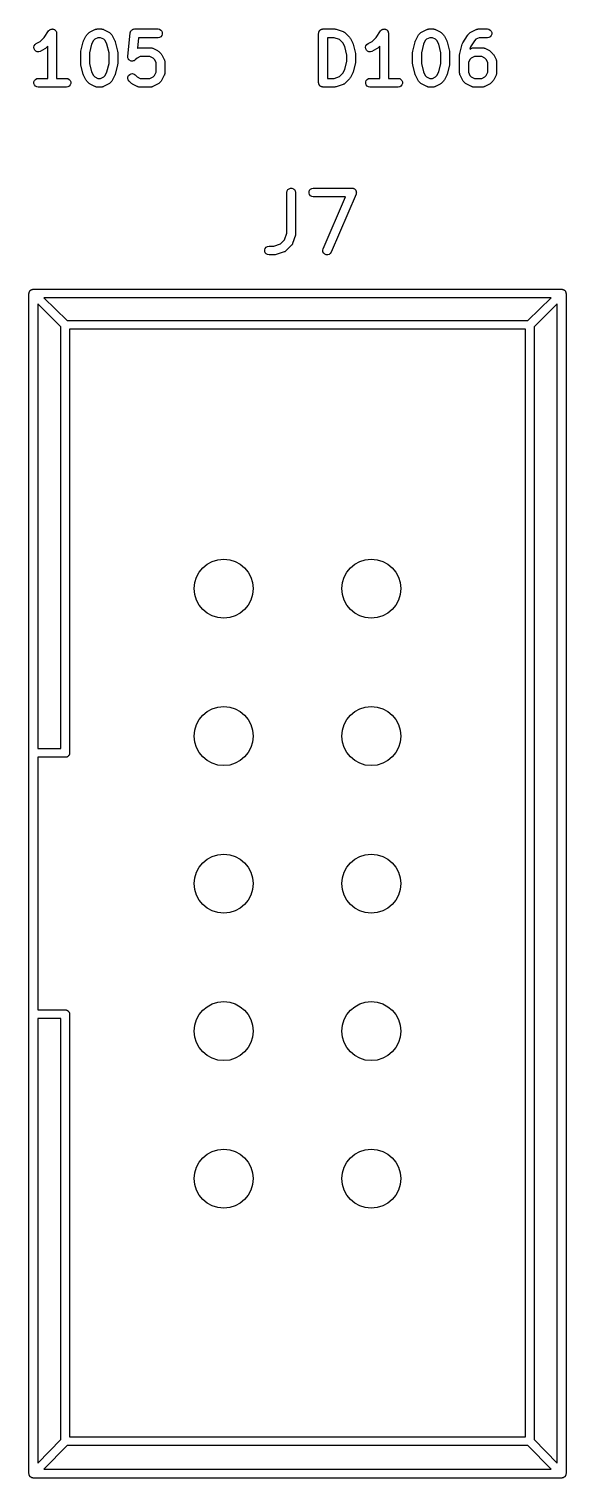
# Model space of a CAD drawing. Extents: x 25 to 125, y -131 to -25.
# Drawn here: x 72.24 to 81.49, y -112.52 to -87.57 of the extents above; entities that cross this region are included whole.
import ezdxf

# ---------------------------------------------------------------- set-up
doc = ezdxf.new("R2010")
doc.units = 0
doc.header["$MEASUREMENT"] = 0
doc.layers.add('BLACK', color=7, linetype='CONTINUOUS')

msp = doc.modelspace()

# ---------------------------------------------------------------- linework, layer by layer
at = {"layer": 'Black'}
for p, q in [((72.5998, -87.5822), (72.603, -87.5796)), ((72.603, -87.5796), (72.6114, -87.5765)), ((72.6114, -87.5765), (72.6194, -87.5725)), ((72.6194, -87.5725), (72.6235, -87.5721)), ((72.6235, -87.5721), (72.6275, -87.5707)), ((72.6275, -87.5707), (72.6364, -87.5707)), ((72.6364, -87.5707), (72.6453, -87.5697)), ((72.6453, -87.5697), (72.6493, -87.5707)), ((72.6493, -87.5707), (72.6535, -87.5707)), ((72.6535, -87.5707), (72.6619, -87.5737)), ((72.6619, -87.5737), (72.6706, -87.5758)), ((72.6706, -87.5758), (72.6741, -87.5781)), ((72.6741, -87.5781), (72.678, -87.5796)), ((72.678, -87.5796), (72.6848, -87.5853)), ((73.295, -87.6179), (73.376, -87.5774)), ((73.376, -87.5774), (73.3801, -87.5762)), ((73.3801, -87.5762), (73.3839, -87.574)), ((73.3839, -87.574), (73.3925, -87.5725)), ((73.3925, -87.5725), (73.4009, -87.57)), ((73.4009, -87.57), (73.4053, -87.5703)), ((73.4053, -87.5703), (73.4095, -87.5695)), ((73.4095, -87.5695), (73.4905, -87.5695)), ((73.4905, -87.5695), (73.4947, -87.5703)), ((73.4947, -87.5703), (73.499, -87.57)), ((73.499, -87.57), (73.5075, -87.5725)), ((73.5075, -87.5725), (73.5161, -87.574)), ((73.5161, -87.574), (73.5199, -87.5762)), ((73.5199, -87.5762), (73.524, -87.5774)), ((73.524, -87.5774), (73.605, -87.6179)), ((74.0178, -87.5819), (74.0263, -87.5762)), ((74.0263, -87.5762), (74.029, -87.5755)), ((74.029, -87.5755), (74.0315, -87.574)), ((74.0315, -87.574), (74.0416, -87.5723)), ((74.0416, -87.5723), (74.0515, -87.5697)), ((74.0515, -87.5697), (74.0544, -87.57)), ((74.0544, -87.57), (74.0571, -87.5695)), ((74.0571, -87.5695), (74.4619, -87.5695)), ((74.4619, -87.5695), (74.4876, -87.574)), ((74.4876, -87.574), (74.5101, -87.5871)), ((77.2606, -87.5838), (77.2656, -87.5796)), ((77.2656, -87.5796), (77.2718, -87.5773)), ((77.2718, -87.5773), (77.2774, -87.574)), ((77.2774, -87.574), (77.2839, -87.5729)), ((77.2839, -87.5729), (77.2901, -87.5707)), ((77.2901, -87.5707), (77.2966, -87.5707)), ((77.2966, -87.5707), (77.3031, -87.5695)), ((77.3031, -87.5695), (77.5055, -87.5695)), ((77.5055, -87.5695), (77.5173, -87.5716)), ((77.5173, -87.5716), (77.5292, -87.5734)), ((77.5292, -87.5734), (77.6506, -87.6138)), ((78.3148, -87.5822), (78.318, -87.5796)), ((78.318, -87.5796), (78.3264, -87.5765)), ((78.3264, -87.5765), (78.3344, -87.5725)), ((78.3344, -87.5725), (78.3385, -87.5721)), ((78.3385, -87.5721), (78.3425, -87.5707)), ((78.3425, -87.5707), (78.3514, -87.5707)), ((78.3514, -87.5707), (78.3603, -87.5697)), ((78.3603, -87.5697), (78.3643, -87.5707)), ((78.3643, -87.5707), (78.3685, -87.5707)), ((78.3685, -87.5707), (78.3769, -87.5737)), ((78.3769, -87.5737), (78.3856, -87.5758)), ((78.3856, -87.5758), (78.3891, -87.5781)), ((78.3891, -87.5781), (78.393, -87.5796)), ((78.393, -87.5796), (78.3998, -87.5853)), ((79.01, -87.6179), (79.091, -87.5774)), ((79.091, -87.5774), (79.0951, -87.5762)), ((79.0951, -87.5762), (79.0989, -87.574)), ((79.0989, -87.574), (79.1075, -87.5725)), ((79.1075, -87.5725), (79.1159, -87.57)), ((79.1159, -87.57), (79.1203, -87.5703)), ((79.1203, -87.5703), (79.1245, -87.5695)), ((79.1245, -87.5695), (79.2055, -87.5695)), ((79.2055, -87.5695), (79.2097, -87.5703)), ((79.2097, -87.5703), (79.2141, -87.57)), ((79.2141, -87.57), (79.2225, -87.5725)), ((79.2225, -87.5725), (79.2311, -87.574)), ((79.2311, -87.574), (79.2349, -87.5762)), ((79.2349, -87.5762), (79.239, -87.5774)), ((79.239, -87.5774), (79.32, -87.6179)), ((79.86, -87.6179), (79.941, -87.5774)), ((79.941, -87.5774), (79.9451, -87.5762)), ((79.9451, -87.5762), (79.9489, -87.574)), ((79.9489, -87.574), (79.9575, -87.5725)), ((79.9575, -87.5725), (79.9659, -87.57)), ((79.9659, -87.57), (79.9703, -87.5703)), ((79.9703, -87.5703), (79.9745, -87.5695)), ((79.9745, -87.5695), (80.1364, -87.5695)), ((80.1364, -87.5695), (80.1621, -87.574)), ((80.1621, -87.574), (80.1846, -87.5871)), ((72.3432, -87.8358), (72.3641, -87.8203)), ((72.3641, -87.8203), (72.4341, -87.7853)), ((72.4341, -87.7853), (72.5012, -87.7182)), ((72.5012, -87.7182), (72.5781, -87.6029)), ((72.5781, -87.6029), (72.5809, -87.5999)), ((72.5809, -87.5999), (72.583, -87.5963)), ((72.583, -87.5963), (72.5899, -87.5906)), ((72.5899, -87.5906), (72.5961, -87.5841)), ((72.5961, -87.5841), (72.5998, -87.5822)), ((72.6848, -87.5853), (72.6923, -87.5903)), ((72.6923, -87.5903), (72.6947, -87.5936)), ((72.6947, -87.5936), (72.6979, -87.5963)), ((72.6979, -87.5963), (72.7024, -87.6041)), ((72.7024, -87.6041), (72.7077, -87.6113)), ((72.7077, -87.6113), (72.7089, -87.6153)), ((72.7089, -87.6153), (72.711, -87.6189)), ((72.711, -87.6189), (72.7125, -87.6277)), ((72.7125, -87.6277), (72.715, -87.6363)), ((72.715, -87.6363), (72.7148, -87.6404)), ((72.7148, -87.6404), (72.7155, -87.6445)), ((72.7155, -87.6445), (72.7155, -88.4195)), ((73.1344, -87.9501), (73.1749, -87.7882)), ((73.1749, -87.7882), (73.1782, -87.7807)), ((73.1782, -87.7807), (73.1805, -87.7729)), ((73.1805, -87.7729), (73.221, -87.6919)), ((73.221, -87.6919), (73.2282, -87.6823)), ((73.2282, -87.6823), (73.2351, -87.6724)), ((73.2351, -87.6724), (73.2755, -87.632)), ((73.2755, -87.632), (73.2854, -87.6251)), ((73.2854, -87.6251), (73.295, -87.6179)), ((73.3497, -87.7699), (73.3184, -87.8326)), ((73.373, -87.7466), (73.3497, -87.7699)), ((73.4272, -87.7195), (73.373, -87.7466)), ((73.4728, -87.7195), (73.4272, -87.7195)), ((73.527, -87.7466), (73.4728, -87.7195)), ((73.5503, -87.7699), (73.527, -87.7466)), ((73.5816, -87.8326), (73.5503, -87.7699)), ((73.605, -87.6179), (73.6146, -87.6251)), ((73.6146, -87.6251), (73.6245, -87.632)), ((73.6245, -87.632), (73.6649, -87.6724)), ((73.6649, -87.6724), (73.6718, -87.6823)), ((73.6718, -87.6823), (73.679, -87.6919)), ((73.679, -87.6919), (73.7195, -87.7729)), ((73.7195, -87.7729), (73.7218, -87.7807)), ((73.7218, -87.7807), (73.7251, -87.7882)), ((73.7251, -87.7882), (73.7656, -87.9501)), ((73.942, -88.0418), (73.9825, -87.6371)), ((73.9825, -87.6371), (73.9833, -87.6343)), ((73.9833, -87.6315), (73.9868, -87.6219)), ((73.9833, -87.6343), (73.9833, -87.6315)), ((73.9868, -87.6219), (73.9896, -87.612)), ((73.9896, -87.612), (73.9912, -87.6097)), ((73.9912, -87.6097), (73.9922, -87.607)), ((73.9922, -87.607), (73.9988, -87.5992)), ((73.9988, -87.5992), (74.0048, -87.5908)), ((74.0048, -87.5908), (74.0071, -87.5892)), ((74.0071, -87.5892), (74.0089, -87.5871)), ((74.0089, -87.5871), (74.0178, -87.5819)), ((74.125, -87.7195), (74.1069, -87.9005)), ((74.4619, -87.7195), (74.125, -87.7195)), ((74.4876, -87.715), (74.4619, -87.7195)), ((74.5101, -87.702), (74.4876, -87.715)), ((74.5101, -87.5871), (74.5269, -87.607)), ((74.5269, -87.682), (74.5101, -87.702)), ((74.5269, -87.607), (74.5358, -87.6315)), ((74.5358, -87.6575), (74.5269, -87.682)), ((74.5358, -87.6315), (74.5358, -87.6575)), ((77.2281, -87.6445), (77.2292, -87.6381)), ((77.2281, -88.4945), (77.2281, -87.6445)), ((77.2292, -87.6315), (77.2315, -87.6253)), ((77.2292, -87.6381), (77.2292, -87.6315)), ((77.2315, -87.6253), (77.2326, -87.6189)), ((77.2326, -87.6189), (77.2359, -87.6132)), ((77.2359, -87.6132), (77.2381, -87.607)), ((77.2381, -87.607), (77.2424, -87.602)), ((77.2424, -87.602), (77.2456, -87.5963)), ((77.2456, -87.5963), (77.2507, -87.5921)), ((77.2507, -87.5921), (77.2549, -87.5871)), ((77.2549, -87.5871), (77.2606, -87.5838)), ((77.3781, -87.7195), (77.3781, -88.4195)), ((77.4933, -87.7195), (77.3781, -87.7195)), ((77.5864, -87.7506), (77.4933, -87.7195)), ((77.6462, -87.8104), (77.5864, -87.7506)), ((77.6776, -87.8731), (77.6462, -87.8104)), ((77.6506, -87.6138), (77.6544, -87.6159)), ((77.6544, -87.6159), (77.6586, -87.617)), ((77.6586, -87.617), (77.6658, -87.6221)), ((77.6658, -87.6221), (77.6735, -87.6263)), ((77.6735, -87.6263), (77.6764, -87.6295)), ((77.6764, -87.6295), (77.6799, -87.632)), ((77.6799, -87.632), (77.7609, -87.7129)), ((77.7609, -87.7129), (77.7678, -87.7228)), ((77.7678, -87.7228), (77.7749, -87.7324)), ((77.7749, -87.7324), (77.8154, -87.8134)), ((77.8154, -87.8134), (77.8178, -87.8212)), ((77.8178, -87.8212), (77.8211, -87.8287)), ((77.8211, -87.8287), (77.8616, -87.9906)), ((78.0582, -87.8358), (78.0791, -87.8203)), ((78.0791, -87.8203), (78.1491, -87.7853)), ((78.1491, -87.7853), (78.2162, -87.7182)), ((78.2162, -87.7182), (78.2931, -87.6029)), ((78.2931, -87.6029), (78.2959, -87.5999)), ((78.2959, -87.5999), (78.298, -87.5963)), ((78.298, -87.5963), (78.3049, -87.5906)), ((78.3049, -87.5906), (78.3111, -87.5841)), ((78.3111, -87.5841), (78.3148, -87.5822)), ((78.3998, -87.5853), (78.4073, -87.5903)), ((78.4073, -87.5903), (78.4097, -87.5936)), ((78.4097, -87.5936), (78.4129, -87.5963)), ((78.4129, -87.5963), (78.4174, -87.6041)), ((78.4174, -87.6041), (78.4227, -87.6113)), ((78.4227, -87.6113), (78.4239, -87.6153)), ((78.4239, -87.6153), (78.426, -87.6189)), ((78.426, -87.6189), (78.4275, -87.6277)), ((78.4275, -87.6277), (78.43, -87.6363)), ((78.43, -87.6363), (78.4298, -87.6404)), ((78.4298, -87.6404), (78.4305, -87.6445)), ((78.4305, -87.6445), (78.4305, -88.4195)), ((78.8494, -87.9501), (78.8899, -87.7882)), ((78.8899, -87.7882), (78.8932, -87.7807)), ((78.8932, -87.7807), (78.8955, -87.7729)), ((78.8955, -87.7729), (78.936, -87.6919)), ((78.936, -87.6919), (78.9432, -87.6823)), ((78.9432, -87.6823), (78.9501, -87.6724)), ((78.9501, -87.6724), (78.9905, -87.632)), ((78.9905, -87.632), (79.0004, -87.6251)), ((79.0004, -87.6251), (79.01, -87.6179)), ((79.0647, -87.7699), (79.0334, -87.8326)), ((79.088, -87.7466), (79.0647, -87.7699)), ((79.1422, -87.7195), (79.088, -87.7466)), ((79.1878, -87.7195), (79.1422, -87.7195)), ((79.242, -87.7466), (79.1878, -87.7195)), ((79.2653, -87.7699), (79.242, -87.7466)), ((79.2966, -87.8326), (79.2653, -87.7699)), ((79.32, -87.6179), (79.3296, -87.6251)), ((79.3296, -87.6251), (79.3395, -87.632)), ((79.3395, -87.632), (79.3799, -87.6724)), ((79.3799, -87.6724), (79.3868, -87.6823)), ((79.3868, -87.6823), (79.394, -87.6919)), ((79.394, -87.6919), (79.4345, -87.7729)), ((79.4345, -87.7729), (79.4368, -87.7807)), ((79.4368, -87.7807), (79.4401, -87.7882)), ((79.4401, -87.7882), (79.4806, -87.9501)), ((79.6589, -87.9906), (79.6994, -87.8287)), ((79.6994, -87.8287), (79.7046, -87.8171)), ((79.7046, -87.8171), (79.7097, -87.8053)), ((79.7097, -87.8053), (79.7907, -87.6839)), ((79.7907, -87.6839), (79.7958, -87.6785)), ((79.7958, -87.6785), (79.8001, -87.6724)), ((79.8001, -87.6724), (79.8405, -87.632)), ((79.8405, -87.632), (79.8504, -87.6251)), ((79.9114, -87.7733), (79.8418, -87.8777)), ((79.8504, -87.6251), (79.86, -87.6179)), ((79.938, -87.7466), (79.9114, -87.7733)), ((79.9922, -87.7195), (79.938, -87.7466)), ((80.1364, -87.7195), (79.9922, -87.7195)), ((80.1621, -87.715), (80.1364, -87.7195)), ((80.1846, -87.702), (80.1621, -87.715)), ((80.1846, -87.5871), (80.2014, -87.607)), ((80.2014, -87.682), (80.1846, -87.702)), ((80.2014, -87.607), (80.2103, -87.6315)), ((80.2103, -87.6575), (80.2014, -87.682)), ((80.2103, -87.6315), (80.2103, -87.6575)), ((72.3228, -87.8829), (72.3288, -87.8576)), ((72.3257, -87.9088), (72.3228, -87.8829)), ((72.3374, -87.9321), (72.3257, -87.9088)), ((72.3288, -87.8576), (72.3432, -87.8358)), ((72.3563, -87.95), (72.3374, -87.9321)), ((72.3802, -87.9603), (72.3563, -87.95)), ((72.4062, -87.9619), (72.3802, -87.9603)), ((72.4312, -87.9545), (72.4062, -87.9619)), ((72.5121, -87.914), (72.4312, -87.9545)), ((72.5218, -87.9068), (72.5121, -87.914)), ((72.5316, -87.8999), (72.5218, -87.9068)), ((72.5655, -87.8661), (72.5316, -87.8999)), ((72.5655, -88.4195), (72.5655, -87.8661)), ((73.1321, -87.9683), (73.1337, -87.9593)), ((73.1321, -88.1707), (73.1321, -87.9683)), ((73.1337, -87.9593), (73.1344, -87.9501)), ((73.3184, -87.8326), (73.2821, -87.9776)), ((73.2821, -87.9776), (73.2821, -88.1615)), ((73.6179, -87.9776), (73.5816, -87.8326)), ((73.6179, -88.1615), (73.6179, -87.9776)), ((73.7656, -87.9501), (73.7663, -87.9593)), ((73.7663, -87.9593), (73.7679, -87.9683)), ((73.7679, -87.9683), (73.7679, -88.1707)), ((73.9421, -88.0423), (73.942, -88.0418)), ((73.942, -88.0427), (73.9421, -88.0423)), ((73.943, -88.0552), (73.942, -88.0427)), ((73.944, -88.0678), (73.943, -88.0552)), ((73.9442, -88.0682), (73.944, -88.0678)), ((73.9442, -88.0687), (73.9442, -88.0682)), ((73.9495, -88.0801), (73.9442, -88.0687)), ((74.1016, -88.0704), (74.0697, -88.1023)), ((74.1558, -88.0433), (74.1016, -88.0704)), ((74.1069, -87.9005), (74.1087, -87.9)), ((74.1087, -87.9), (74.1124, -87.8979)), ((74.1124, -87.8979), (74.1211, -87.8963)), ((74.1211, -87.8963), (74.1295, -87.8938)), ((74.1295, -87.8938), (74.1338, -87.8941)), ((74.1338, -87.8941), (74.1381, -87.8933)), ((74.1381, -87.8933), (74.3405, -87.8933)), ((74.3228, -88.0433), (74.1558, -88.0433)), ((74.377, -88.0704), (74.3228, -88.0433)), ((74.3405, -87.8933), (74.3447, -87.8941)), ((74.3447, -87.8941), (74.3491, -87.8938)), ((74.3491, -87.8938), (74.3575, -87.8963)), ((74.3575, -87.8963), (74.3661, -87.8979)), ((74.3661, -87.8979), (74.3699, -87.9)), ((74.3699, -87.9), (74.374, -87.9013)), ((74.374, -87.9013), (74.455, -87.9417)), ((74.4003, -88.0937), (74.377, -88.0704)), ((74.455, -87.9417), (74.4646, -87.9489)), ((74.4646, -87.9489), (74.4745, -87.9558)), ((74.4745, -87.9558), (74.5149, -87.9963)), ((74.5149, -87.9963), (74.5218, -88.0061)), ((74.5218, -88.0061), (74.529, -88.0157)), ((74.529, -88.0157), (74.5695, -88.0967)), ((77.7138, -88.018), (77.6776, -87.8731)), ((77.7138, -88.121), (77.7138, -88.018)), ((77.8616, -87.9906), (77.8622, -87.9998)), ((77.8622, -87.9998), (77.8638, -88.0088)), ((77.8638, -88.0088), (77.8638, -88.1302)), ((78.0378, -87.8829), (78.0438, -87.8576)), ((78.0407, -87.9088), (78.0378, -87.8829)), ((78.0524, -87.9321), (78.0407, -87.9088)), ((78.0438, -87.8576), (78.0582, -87.8358)), ((78.0713, -87.95), (78.0524, -87.9321)), ((78.0952, -87.9603), (78.0713, -87.95)), ((78.1212, -87.9619), (78.0952, -87.9603)), ((78.1462, -87.9545), (78.1212, -87.9619)), ((78.2271, -87.914), (78.1462, -87.9545)), ((78.2368, -87.9068), (78.2271, -87.914)), ((78.2466, -87.8999), (78.2368, -87.9068)), ((78.2805, -87.8661), (78.2466, -87.8999)), ((78.2805, -88.4195), (78.2805, -87.8661)), ((78.8471, -87.9683), (78.8487, -87.9593)), ((78.8471, -88.1707), (78.8471, -87.9683)), ((78.8487, -87.9593), (78.8494, -87.9501)), ((79.0334, -87.8326), (78.9971, -87.9776)), ((78.9971, -87.9776), (78.9971, -88.1615)), ((79.3329, -87.9776), (79.2966, -87.8326)), ((79.3329, -88.1615), (79.3329, -87.9776)), ((79.4806, -87.9501), (79.4813, -87.9593)), ((79.4813, -87.9593), (79.4829, -87.9683)), ((79.4829, -87.9683), (79.4829, -88.1707)), ((79.6567, -88.0088), (79.6583, -87.9998)), ((79.6567, -88.3326), (79.6567, -88.0088)), ((79.6583, -87.9998), (79.6589, -87.9906)), ((79.8418, -87.8777), (79.8324, -87.9151)), ((79.8324, -87.9151), (79.86, -87.9013)), ((79.857, -88.0704), (79.8338, -88.0937)), ((79.9113, -88.0433), (79.857, -88.0704)), ((79.86, -87.9013), (79.8642, -87.9)), ((79.8642, -87.9), (79.8679, -87.8979)), ((79.8679, -87.8979), (79.8766, -87.8963)), ((79.8766, -87.8963), (79.885, -87.8938)), ((79.885, -87.8938), (79.8893, -87.8941)), ((79.8893, -87.8941), (79.8936, -87.8933)), ((79.8936, -87.8933), (80.0555, -87.8933)), ((80.0378, -88.0433), (79.9113, -88.0433)), ((80.092, -88.0704), (80.0378, -88.0433)), ((80.0555, -87.8933), (80.0597, -87.8941)), ((80.0597, -87.8941), (80.0641, -87.8938)), ((80.0641, -87.8938), (80.0725, -87.8963)), ((80.0725, -87.8963), (80.0811, -87.8979)), ((80.0811, -87.8979), (80.0849, -87.9)), ((80.0849, -87.9), (80.089, -87.9013)), ((80.089, -87.9013), (80.17, -87.9417)), ((80.1153, -88.0937), (80.092, -88.0704)), ((80.17, -87.9417), (80.1796, -87.9489)), ((80.1796, -87.9489), (80.1895, -87.9558)), ((80.1895, -87.9558), (80.2299, -87.9963)), ((80.2299, -87.9963), (80.2368, -88.0061)), ((80.2368, -88.0061), (80.244, -88.0157)), ((80.244, -88.0157), (80.2845, -88.0967)), ((73.1337, -88.1797), (73.1321, -88.1707)), ((73.1344, -88.1889), (73.1337, -88.1797)), ((73.1749, -88.3508), (73.1344, -88.1889)), ((73.2821, -88.1615), (73.3184, -88.3064)), ((73.3184, -88.3064), (73.3497, -88.3691)), ((73.5503, -88.3691), (73.5816, -88.3064)), ((73.5816, -88.3064), (73.6179, -88.1615)), ((73.7656, -88.1889), (73.7251, -88.3508)), ((73.7663, -88.1797), (73.7656, -88.1889)), ((73.7679, -88.1707), (73.7663, -88.1797)), ((73.9547, -88.0915), (73.9495, -88.0801)), ((73.955, -88.0919), (73.9547, -88.0915)), ((73.9552, -88.0923), (73.955, -88.0919)), ((73.9641, -88.1012), (73.9552, -88.0923)), ((73.9729, -88.1102), (73.9641, -88.1012)), ((73.9733, -88.1104), (73.9729, -88.1102)), ((73.9736, -88.1107), (73.9733, -88.1104)), ((73.985, -88.116), (73.9736, -88.1107)), ((73.9964, -88.1215), (73.985, -88.116)), ((73.9968, -88.1215), (73.9964, -88.1215)), ((73.9973, -88.1217), (73.9968, -88.1215)), ((74.0097, -88.1228), (73.9973, -88.1217)), ((74.0223, -88.1241), (74.0097, -88.1228)), ((74.0227, -88.124), (74.0223, -88.1241)), ((74.0232, -88.124), (74.0227, -88.124)), ((74.0353, -88.1208), (74.0232, -88.124)), ((74.0475, -88.1176), (74.0353, -88.1208)), ((74.0479, -88.1174), (74.0475, -88.1176)), ((74.0484, -88.1173), (74.0479, -88.1174)), ((74.0586, -88.1101), (74.0484, -88.1173)), ((74.069, -88.103), (74.0586, -88.1101)), ((74.0693, -88.1026), (74.069, -88.103)), ((74.0697, -88.1023), (74.0693, -88.1026)), ((74.4274, -88.1479), (74.4003, -88.0937)), ((74.4003, -88.3691), (74.4274, -88.3149)), ((74.4274, -88.3149), (74.4274, -88.1479)), ((74.5695, -88.0967), (74.5707, -88.1008)), ((74.5707, -88.1008), (74.5729, -88.1046)), ((74.5729, -88.1046), (74.5744, -88.1132)), ((74.5744, -88.1132), (74.5769, -88.1217)), ((74.5769, -88.1217), (74.5766, -88.126)), ((74.5766, -88.126), (74.5774, -88.1302)), ((74.5774, -88.1302), (74.5774, -88.3326)), ((77.6462, -88.3287), (77.6776, -88.266)), ((77.6776, -88.266), (77.7138, -88.121)), ((77.8154, -88.3257), (77.7749, -88.4066)), ((77.8178, -88.3178), (77.8154, -88.3257)), ((77.8211, -88.3103), (77.8178, -88.3178)), ((77.8616, -88.1484), (77.8211, -88.3103)), ((77.8622, -88.1393), (77.8616, -88.1484)), ((77.8638, -88.1302), (77.8622, -88.1393)), ((78.8487, -88.1797), (78.8471, -88.1707)), ((78.8494, -88.1889), (78.8487, -88.1797)), ((78.8899, -88.3508), (78.8494, -88.1889)), ((78.9971, -88.1615), (79.0334, -88.3064)), ((79.0334, -88.3064), (79.0647, -88.3691)), ((79.2653, -88.3691), (79.2966, -88.3064)), ((79.2966, -88.3064), (79.3329, -88.1615)), ((79.4806, -88.1889), (79.4401, -88.3508)), ((79.4813, -88.1797), (79.4806, -88.1889)), ((79.4829, -88.1707), (79.4813, -88.1797)), ((79.8338, -88.0937), (79.8067, -88.1479)), ((79.8067, -88.1479), (79.8067, -88.3149)), ((79.8067, -88.3149), (79.8338, -88.3691)), ((80.1424, -88.1479), (80.1153, -88.0937)), ((80.1153, -88.3691), (80.1424, -88.3149)), ((80.1424, -88.3149), (80.1424, -88.1479)), ((80.2845, -88.0967), (80.2857, -88.1008)), ((80.2857, -88.1008), (80.2879, -88.1046)), ((80.2879, -88.1046), (80.2894, -88.1132)), ((80.2894, -88.1132), (80.2919, -88.1217)), ((80.2919, -88.1217), (80.2916, -88.126)), ((80.2916, -88.126), (80.2924, -88.1302)), ((80.2924, -88.1302), (80.2924, -88.3326)), ((72.3238, -88.4815), (72.3327, -88.457)), ((72.3238, -88.5075), (72.3238, -88.4815)), ((72.3327, -88.532), (72.3238, -88.5075)), ((72.3327, -88.457), (72.3494, -88.4371)), ((72.3494, -88.552), (72.3327, -88.532)), ((72.3494, -88.4371), (72.372, -88.424)), ((72.372, -88.565), (72.3494, -88.552)), ((72.372, -88.424), (72.3976, -88.4195)), ((72.3976, -88.5695), (72.372, -88.565)), ((72.3976, -88.4195), (72.5655, -88.4195)), ((72.8833, -88.5695), (72.3976, -88.5695)), ((72.7155, -88.4195), (72.8833, -88.4195)), ((72.8833, -88.4195), (72.909, -88.424)), ((72.909, -88.565), (72.8833, -88.5695)), ((72.909, -88.424), (72.9315, -88.4371)), ((72.9315, -88.552), (72.909, -88.565)), ((72.9315, -88.4371), (72.9483, -88.457)), ((72.9483, -88.532), (72.9315, -88.552)), ((72.9483, -88.457), (72.9572, -88.4815)), ((72.9572, -88.5075), (72.9483, -88.532)), ((72.9572, -88.4815), (72.9572, -88.5075)), ((73.1782, -88.3583), (73.1749, -88.3508)), ((73.1805, -88.3662), (73.1782, -88.3583)), ((73.221, -88.4471), (73.1805, -88.3662)), ((73.2282, -88.4568), (73.221, -88.4471)), ((73.2351, -88.4666), (73.2282, -88.4568)), ((73.2755, -88.5071), (73.2351, -88.4666)), ((73.2854, -88.514), (73.2755, -88.5071)), ((73.295, -88.5211), (73.2854, -88.514)), ((73.376, -88.5616), (73.295, -88.5211)), ((73.3497, -88.3691), (73.373, -88.3924)), ((73.373, -88.3924), (73.4272, -88.4195)), ((73.3801, -88.5628), (73.376, -88.5616)), ((73.3839, -88.565), (73.3801, -88.5628)), ((73.3925, -88.5665), (73.3839, -88.565)), ((73.4009, -88.569), (73.3925, -88.5665)), ((73.4053, -88.5688), (73.4009, -88.569)), ((73.4095, -88.5695), (73.4053, -88.5688)), ((73.4905, -88.5695), (73.4095, -88.5695)), ((73.4272, -88.4195), (73.4728, -88.4195)), ((73.4728, -88.4195), (73.527, -88.3924)), ((73.4947, -88.5688), (73.4905, -88.5695)), ((73.499, -88.569), (73.4947, -88.5688)), ((73.5075, -88.5665), (73.499, -88.569)), ((73.5161, -88.565), (73.5075, -88.5665)), ((73.5199, -88.5628), (73.5161, -88.565)), ((73.524, -88.5616), (73.5199, -88.5628)), ((73.605, -88.5211), (73.524, -88.5616)), ((73.527, -88.3924), (73.5503, -88.3691)), ((73.6146, -88.514), (73.605, -88.5211)), ((73.6245, -88.5071), (73.6146, -88.514)), ((73.6649, -88.4666), (73.6245, -88.5071)), ((73.6718, -88.4568), (73.6649, -88.4666)), ((73.679, -88.4471), (73.6718, -88.4568)), ((73.7195, -88.3662), (73.679, -88.4471)), ((73.7218, -88.3583), (73.7195, -88.3662)), ((73.7251, -88.3508), (73.7218, -88.3583)), ((73.942, -88.4201), (73.9442, -88.3942)), ((73.9487, -88.4453), (73.942, -88.4201)), ((73.9442, -88.3942), (73.9552, -88.3706)), ((73.9636, -88.4666), (73.9487, -88.4453)), ((73.9552, -88.3706), (73.9736, -88.3521)), ((74.0041, -88.5071), (73.9636, -88.4666)), ((73.9736, -88.3521), (73.9973, -88.3411)), ((73.9973, -88.3411), (74.0232, -88.3389)), ((74.0139, -88.514), (74.0041, -88.5071)), ((74.0236, -88.5211), (74.0139, -88.514)), ((74.0232, -88.3389), (74.0484, -88.3456)), ((74.1046, -88.5616), (74.0236, -88.5211)), ((74.0484, -88.3456), (74.0697, -88.3605)), ((74.0697, -88.3605), (74.1016, -88.3924)), ((74.1016, -88.3924), (74.1558, -88.4195)), ((74.1087, -88.5628), (74.1046, -88.5616)), ((74.1124, -88.565), (74.1087, -88.5628)), ((74.1211, -88.5665), (74.1124, -88.565)), ((74.1295, -88.569), (74.1211, -88.5665)), ((74.1338, -88.5688), (74.1295, -88.569)), ((74.1381, -88.5695), (74.1338, -88.5688)), ((74.3405, -88.5695), (74.1381, -88.5695)), ((74.1558, -88.4195), (74.3228, -88.4195)), ((74.3228, -88.4195), (74.377, -88.3924)), ((74.3447, -88.5688), (74.3405, -88.5695)), ((74.349, -88.569), (74.3447, -88.5688)), ((74.3575, -88.5665), (74.349, -88.569)), ((74.3661, -88.565), (74.3575, -88.5665)), ((74.3699, -88.5628), (74.3661, -88.565)), ((74.374, -88.5616), (74.3699, -88.5628)), ((74.455, -88.5211), (74.374, -88.5616)), ((74.377, -88.3924), (74.4003, -88.3691)), ((74.4646, -88.514), (74.455, -88.5211)), ((74.4745, -88.5071), (74.4646, -88.514)), ((74.5149, -88.4666), (74.4745, -88.5071)), ((74.5218, -88.4568), (74.5149, -88.4666)), ((74.529, -88.4471), (74.5218, -88.4568)), ((74.5695, -88.3662), (74.529, -88.4471)), ((74.5707, -88.362), (74.5695, -88.3662)), ((74.5729, -88.3583), (74.5707, -88.362)), ((74.5744, -88.3496), (74.5729, -88.3583)), ((74.5769, -88.3412), (74.5744, -88.3496)), ((74.5774, -88.3326), (74.5766, -88.3369)), ((74.5766, -88.3369), (74.5769, -88.3412)), ((77.2292, -88.501), (77.2281, -88.4945)), ((77.2292, -88.5075), (77.2292, -88.501)), ((77.2315, -88.5137), (77.2292, -88.5075)), ((77.2326, -88.5202), (77.2315, -88.5137)), ((77.2359, -88.5259), (77.2326, -88.5202)), ((77.2381, -88.532), (77.2359, -88.5259)), ((77.2424, -88.5371), (77.2381, -88.532)), ((77.2456, -88.5427), (77.2424, -88.5371)), ((77.2507, -88.547), (77.2456, -88.5427)), ((77.2549, -88.552), (77.2507, -88.547)), ((77.2606, -88.5553), (77.2549, -88.552)), ((77.2656, -88.5595), (77.2606, -88.5553)), ((77.2718, -88.5617), (77.2656, -88.5595)), ((77.2774, -88.565), (77.2718, -88.5617)), ((77.2839, -88.5661), (77.2774, -88.565)), ((77.2901, -88.5684), (77.2839, -88.5661)), ((77.2966, -88.5684), (77.2901, -88.5684)), ((77.3031, -88.5695), (77.2966, -88.5684)), ((77.5055, -88.5695), (77.3031, -88.5695)), ((77.3781, -88.4195), (77.4933, -88.4195)), ((77.4933, -88.4195), (77.5864, -88.3885)), ((77.5173, -88.5674), (77.5055, -88.5695)), ((77.5292, -88.5657), (77.5173, -88.5674)), ((77.6506, -88.5252), (77.5292, -88.5657)), ((77.5864, -88.3885), (77.6462, -88.3287)), ((77.6544, -88.5231), (77.6506, -88.5252)), ((77.6586, -88.522), (77.6544, -88.5231)), ((77.6658, -88.517), (77.6586, -88.522)), ((77.6735, -88.5128), (77.6658, -88.517)), ((77.6764, -88.5096), (77.6735, -88.5128)), ((77.6799, -88.5071), (77.6764, -88.5096)), ((77.7609, -88.4261), (77.6799, -88.5071)), ((77.7678, -88.4163), (77.7609, -88.4261)), ((77.7749, -88.4066), (77.7678, -88.4163)), ((78.0388, -88.4815), (78.0477, -88.457)), ((78.0388, -88.5075), (78.0388, -88.4815)), ((78.0477, -88.532), (78.0388, -88.5075)), ((78.0477, -88.457), (78.0644, -88.4371)), ((78.0644, -88.552), (78.0477, -88.532)), ((78.0644, -88.4371), (78.087, -88.424)), ((78.087, -88.565), (78.0644, -88.552)), ((78.087, -88.424), (78.1126, -88.4195)), ((78.1126, -88.5695), (78.087, -88.565)), ((78.1126, -88.4195), (78.2805, -88.4195)), ((78.5983, -88.5695), (78.1126, -88.5695)), ((78.4305, -88.4195), (78.5983, -88.4195)), ((78.5983, -88.4195), (78.624, -88.424)), ((78.624, -88.565), (78.5983, -88.5695)), ((78.624, -88.424), (78.6465, -88.4371)), ((78.6465, -88.552), (78.624, -88.565)), ((78.6465, -88.4371), (78.6633, -88.457)), ((78.6633, -88.532), (78.6465, -88.552)), ((78.6633, -88.457), (78.6722, -88.4815)), ((78.6722, -88.5075), (78.6633, -88.532)), ((78.6722, -88.4815), (78.6722, -88.5075)), ((78.8932, -88.3583), (78.8899, -88.3508)), ((78.8955, -88.3662), (78.8932, -88.3583)), ((78.936, -88.4471), (78.8955, -88.3662)), ((78.9432, -88.4568), (78.936, -88.4471)), ((78.9501, -88.4666), (78.9432, -88.4568)), ((78.9905, -88.5071), (78.9501, -88.4666)), ((79.0004, -88.514), (78.9905, -88.5071)), ((79.01, -88.5211), (79.0004, -88.514)), ((79.091, -88.5616), (79.01, -88.5211)), ((79.0647, -88.3691), (79.088, -88.3924)), ((79.088, -88.3924), (79.1422, -88.4195)), ((79.0951, -88.5628), (79.091, -88.5616)), ((79.0989, -88.565), (79.0951, -88.5628)), ((79.1075, -88.5665), (79.0989, -88.565)), ((79.1159, -88.569), (79.1075, -88.5665)), ((79.1203, -88.5688), (79.1159, -88.569)), ((79.1245, -88.5695), (79.1203, -88.5688)), ((79.2055, -88.5695), (79.1245, -88.5695)), ((79.1422, -88.4195), (79.1878, -88.4195)), ((79.1878, -88.4195), (79.242, -88.3924)), ((79.2097, -88.5688), (79.2055, -88.5695)), ((79.2141, -88.569), (79.2097, -88.5688)), ((79.2225, -88.5665), (79.2141, -88.569)), ((79.2311, -88.565), (79.2225, -88.5665)), ((79.2349, -88.5628), (79.2311, -88.565)), ((79.239, -88.5616), (79.2349, -88.5628)), ((79.32, -88.5211), (79.239, -88.5616)), ((79.242, -88.3924), (79.2653, -88.3691)), ((79.3296, -88.514), (79.32, -88.5211)), ((79.3395, -88.5071), (79.3296, -88.514)), ((79.3799, -88.4666), (79.3395, -88.5071)), ((79.3868, -88.4568), (79.3799, -88.4666)), ((79.394, -88.4471), (79.3868, -88.4568)), ((79.4345, -88.3662), (79.394, -88.4471)), ((79.4368, -88.3583), (79.4345, -88.3662)), ((79.4401, -88.3508), (79.4368, -88.3583)), ((79.6574, -88.3369), (79.6567, -88.3326)), ((79.6572, -88.3412), (79.6574, -88.3369)), ((79.6597, -88.3496), (79.6572, -88.3412)), ((79.6612, -88.3583), (79.6597, -88.3496)), ((79.6634, -88.362), (79.6612, -88.3583)), ((79.6646, -88.3662), (79.6634, -88.362)), ((79.7051, -88.4471), (79.6646, -88.3662)), ((79.7122, -88.4568), (79.7051, -88.4471)), ((79.7191, -88.4666), (79.7122, -88.4568)), ((79.7596, -88.5071), (79.7191, -88.4666)), ((79.7694, -88.514), (79.7596, -88.5071)), ((79.7791, -88.5211), (79.7694, -88.514)), ((79.86, -88.5616), (79.7791, -88.5211)), ((79.8338, -88.3691), (79.857, -88.3924)), ((79.857, -88.3924), (79.9113, -88.4195)), ((79.8642, -88.5628), (79.86, -88.5616)), ((79.8679, -88.565), (79.8642, -88.5628)), ((79.8766, -88.5665), (79.8679, -88.565)), ((79.885, -88.569), (79.8766, -88.5665)), ((79.8893, -88.5688), (79.885, -88.569)), ((79.8936, -88.5695), (79.8893, -88.5688)), ((80.0555, -88.5695), (79.8936, -88.5695)), ((79.9113, -88.4195), (80.0378, -88.4195)), ((80.0378, -88.4195), (80.092, -88.3924)), ((80.0597, -88.5688), (80.0555, -88.5695)), ((80.064, -88.569), (80.0597, -88.5688)), ((80.0725, -88.5665), (80.064, -88.569)), ((80.0811, -88.565), (80.0725, -88.5665)), ((80.0849, -88.5628), (80.0811, -88.565)), ((80.089, -88.5616), (80.0849, -88.5628)), ((80.17, -88.5211), (80.089, -88.5616)), ((80.092, -88.3924), (80.1153, -88.3691)), ((80.1796, -88.514), (80.17, -88.5211)), ((80.1895, -88.5071), (80.1796, -88.514)), ((80.2299, -88.4666), (80.1895, -88.5071)), ((80.2368, -88.4568), (80.2299, -88.4666)), ((80.244, -88.4471), (80.2368, -88.4568)), ((80.2845, -88.3662), (80.244, -88.4471)), ((80.2857, -88.362), (80.2845, -88.3662)), ((80.2879, -88.3583), (80.2857, -88.362)), ((80.2894, -88.3496), (80.2879, -88.3583)), ((80.2919, -88.3412), (80.2894, -88.3496)), ((80.2924, -88.3326), (80.2916, -88.3369)), ((80.2916, -88.3369), (80.2919, -88.3412)), ((76.6982, -90.3362), (76.7182, -90.3194)), ((76.7182, -90.3194), (76.7426, -90.3105)), ((76.7426, -90.3105), (76.7687, -90.3105)), ((76.7687, -90.3105), (76.7932, -90.3194)), ((76.7932, -90.3194), (76.8131, -90.3362)), ((77.0884, -90.3269), (77.111, -90.3139)), ((77.111, -90.3139), (77.1366, -90.3094)), ((77.1366, -90.3094), (77.8033, -90.3094)), ((77.8033, -90.3094), (77.8118, -90.3109)), ((77.8118, -90.3109), (77.8204, -90.3114)), ((77.8204, -90.3114), (77.8245, -90.3131)), ((77.8245, -90.3131), (77.8289, -90.3139)), ((77.8289, -90.3139), (77.8364, -90.3182)), ((77.8364, -90.3182), (77.8444, -90.3216)), ((77.8444, -90.3216), (77.8476, -90.3247)), ((76.6807, -90.3844), (76.6852, -90.3587)), ((76.6807, -91.0865), (76.6807, -90.3844)), ((76.6852, -90.3587), (76.6982, -90.3362)), ((76.8131, -90.3362), (76.8261, -90.3587)), ((76.8261, -90.3587), (76.8307, -90.3844)), ((76.8307, -90.3844), (76.8307, -91.0987)), ((77.0628, -90.3714), (77.0717, -90.3469)), ((77.0628, -90.3974), (77.0628, -90.3714)), ((77.0717, -90.4219), (77.0628, -90.3974)), ((77.0717, -90.3469), (77.0884, -90.3269)), ((77.0884, -90.4418), (77.0717, -90.4219)), ((77.111, -90.4549), (77.0884, -90.4418)), ((77.1366, -90.4594), (77.111, -90.4549)), ((77.6895, -90.4594), (77.1366, -90.4594)), ((77.3058, -91.3548), (77.6895, -90.4594)), ((77.8722, -90.4139), (77.4436, -91.4139)), ((77.8476, -90.3247), (77.8515, -90.3269)), ((77.8515, -90.3269), (77.857, -90.3335)), ((77.857, -90.3335), (77.8633, -90.3395)), ((77.8633, -90.3395), (77.8654, -90.3434)), ((77.8654, -90.3434), (77.8682, -90.3469)), ((77.8682, -90.3469), (77.8712, -90.355)), ((77.8712, -90.355), (77.8751, -90.3627)), ((77.8742, -90.4055), (77.8722, -90.4139)), ((77.8771, -90.3974), (77.8742, -90.4055)), ((77.8751, -90.3627), (77.8756, -90.3671)), ((77.8756, -90.3671), (77.8771, -90.3714)), ((77.8771, -90.3714), (77.8771, -90.38)), ((77.8771, -90.38), (77.8782, -90.3886)), ((77.8782, -90.3886), (77.8771, -90.3929)), ((77.8771, -90.3929), (77.8771, -90.3974)), ((76.3265, -91.3269), (76.3491, -91.3139)), ((76.3491, -91.3139), (76.3747, -91.3094)), ((76.3747, -91.3094), (76.4578, -91.3094)), ((76.4578, -91.3094), (76.5723, -91.2712)), ((76.5723, -91.2712), (76.6425, -91.201)), ((76.6425, -91.201), (76.6807, -91.0865)), ((76.7611, -91.2946), (76.6658, -91.3898)), ((76.7636, -91.291), (76.7611, -91.2946)), ((76.7668, -91.2881), (76.7636, -91.291)), ((76.771, -91.2804), (76.7668, -91.2881)), ((76.776, -91.2732), (76.771, -91.2804)), ((76.7771, -91.269), (76.776, -91.2732)), ((76.7792, -91.2652), (76.7771, -91.269)), ((76.8268, -91.1224), (76.7792, -91.2652)), ((76.8286, -91.1105), (76.8268, -91.1224)), ((76.8307, -91.0987), (76.8286, -91.1105)), ((76.3009, -91.3714), (76.3098, -91.3469)), ((76.3009, -91.3974), (76.3009, -91.3714)), ((76.3098, -91.4219), (76.3009, -91.3974)), ((76.3098, -91.3469), (76.3265, -91.3269)), ((76.3265, -91.4418), (76.3098, -91.4219)), ((76.3491, -91.4549), (76.3265, -91.4418)), ((76.3747, -91.4594), (76.3491, -91.4549)), ((76.47, -91.4594), (76.3747, -91.4594)), ((76.4818, -91.4573), (76.47, -91.4594)), ((76.4937, -91.4555), (76.4818, -91.4573)), ((76.6365, -91.4079), (76.4937, -91.4555)), ((76.6403, -91.4059), (76.6365, -91.4079)), ((76.6445, -91.4047), (76.6403, -91.4059)), ((76.6517, -91.3997), (76.6445, -91.4047)), ((76.6594, -91.3955), (76.6517, -91.3997)), ((76.6623, -91.3923), (76.6594, -91.3955)), ((76.6658, -91.3898), (76.6623, -91.3923)), ((77.2998, -91.3802), (77.3058, -91.3548)), ((77.3029, -91.4061), (77.2998, -91.3802)), ((77.3147, -91.4293), (77.3029, -91.4061)), ((77.3336, -91.4471), (77.3147, -91.4293)), ((77.3576, -91.4574), (77.3336, -91.4471)), ((77.3836, -91.4589), (77.3576, -91.4574)), ((77.4085, -91.4513), (77.3836, -91.4589)), ((77.4294, -91.4357), (77.4085, -91.4513)), ((77.4436, -91.4139), (77.4294, -91.4357)), ((72.2616, -92.0735), (72.2658, -92.0685)), ((72.2658, -92.0685), (72.2684, -92.067)), ((72.2684, -92.067), (72.2705, -92.0649)), ((72.2705, -92.0649), (72.2737, -92.0633)), ((72.2737, -92.0633), (72.2765, -92.061)), ((72.2765, -92.061), (72.2827, -92.0588)), ((72.2827, -92.0588), (72.2884, -92.0555)), ((72.2884, -92.0555), (72.2913, -92.055)), ((72.2913, -92.055), (72.294, -92.0537)), ((72.294, -92.0537), (72.2976, -92.0533)), ((72.2976, -92.0533), (72.301, -92.0521)), ((72.301, -92.0521), (72.3076, -92.0521)), ((72.3076, -92.0521), (72.314, -92.0509)), ((72.314, -92.0509), (81.414, -92.0509)), ((81.414, -92.0509), (81.4205, -92.0521)), ((81.4205, -92.0521), (81.4271, -92.0521)), ((81.4271, -92.0521), (81.4305, -92.0533)), ((81.4305, -92.0533), (81.4341, -92.0537)), ((81.4341, -92.0537), (81.4368, -92.055)), ((81.4368, -92.055), (81.4397, -92.0555)), ((81.4397, -92.0555), (81.4454, -92.0588)), ((81.4454, -92.0588), (81.4515, -92.061)), ((81.4515, -92.061), (81.4543, -92.0633)), ((81.4543, -92.0633), (81.4576, -92.0649)), ((81.4576, -92.0649), (81.4597, -92.067)), ((81.4597, -92.067), (81.4622, -92.0685)), ((81.4622, -92.0685), (81.4665, -92.0735)), ((72.239, -92.1259), (72.2402, -92.1195)), ((72.239, -112.446), (72.239, -92.1259)), ((72.2402, -92.1129), (72.2412, -92.1101)), ((72.2402, -92.1195), (72.2402, -92.1129)), ((72.2412, -92.1101), (72.2414, -92.1072)), ((72.2414, -92.1072), (72.2429, -92.1039)), ((72.2429, -92.1039), (72.2436, -92.1003)), ((72.2436, -92.1003), (72.2468, -92.0946)), ((72.2468, -92.0946), (72.2491, -92.0884)), ((72.2491, -92.0884), (72.251, -92.0862)), ((72.251, -92.0862), (72.2522, -92.0835)), ((72.2522, -92.0835), (72.2548, -92.0809)), ((72.2548, -92.0809), (72.2566, -92.0777)), ((72.2566, -92.0777), (72.2616, -92.0735)), ((72.789, -92.6974), (72.389, -92.3047)), ((72.389, -92.3047), (72.389, -99.9609)), ((72.4975, -92.2009), (72.8947, -92.5909)), ((81.2306, -92.2009), (72.4975, -92.2009)), ((80.8334, -92.5909), (81.2306, -92.2009)), ((81.339, -92.3047), (80.939, -92.6974)), ((81.339, -112.263), (81.339, -92.3047)), ((81.4665, -92.0735), (81.4715, -92.0777)), ((81.4715, -92.0777), (81.4733, -92.0809)), ((81.4733, -92.0809), (81.4759, -92.0835)), ((81.4759, -92.0835), (81.4771, -92.0862)), ((81.4771, -92.0862), (81.479, -92.0884)), ((81.479, -92.0884), (81.4812, -92.0946)), ((81.4812, -92.0946), (81.4845, -92.1003)), ((81.4845, -92.1003), (81.4851, -92.1039)), ((81.4851, -92.1039), (81.4867, -92.1072)), ((81.4867, -92.1072), (81.4869, -92.1101)), ((81.4869, -92.1101), (81.4879, -92.1129)), ((81.4879, -92.1129), (81.4879, -92.1195)), ((81.4879, -92.1195), (81.489, -92.1259)), ((81.489, -92.1259), (81.489, -112.446)), ((72.789, -99.9609), (72.789, -92.6974)), ((72.8947, -92.5909), (80.8334, -92.5909)), ((72.939, -92.7409), (72.939, -100.036)), ((80.789, -92.7409), (72.939, -92.7409)), ((80.789, -111.811), (80.789, -92.7409)), ((80.939, -92.6974), (80.939, -111.855)), ((72.389, -99.9609), (72.789, -99.9609)), ((72.9357, -100.055), (72.9345, -100.062)), ((72.9379, -100.049), (72.9357, -100.055)), ((72.939, -100.036), (72.9379, -100.042)), ((72.9379, -100.042), (72.9379, -100.049)), ((72.864, -100.111), (72.389, -100.111)), ((72.389, -100.111), (72.389, -104.461)), ((72.8705, -100.11), (72.864, -100.111)), ((72.8771, -100.11), (72.8705, -100.11)), ((72.8832, -100.108), (72.8771, -100.11)), ((72.8897, -100.106), (72.8832, -100.108)), ((72.8954, -100.103), (72.8897, -100.106)), ((72.9015, -100.101), (72.8954, -100.103)), ((72.9066, -100.097), (72.9015, -100.101)), ((72.9122, -100.093), (72.9066, -100.097)), ((72.9165, -100.088), (72.9122, -100.093)), ((72.9215, -100.084), (72.9165, -100.088)), ((72.9248, -100.078), (72.9215, -100.084)), ((72.929, -100.073), (72.9248, -100.078)), ((72.9312, -100.067), (72.929, -100.073)), ((72.9345, -100.062), (72.9312, -100.067)), ((72.389, -104.461), (72.864, -104.461)), ((72.864, -104.461), (72.8705, -104.462)), ((72.8705, -104.462), (72.8771, -104.462)), ((72.8771, -104.462), (72.8832, -104.464)), ((72.8832, -104.464), (72.8897, -104.465)), ((72.8897, -104.465), (72.8954, -104.469)), ((72.8954, -104.469), (72.9015, -104.471)), ((72.9015, -104.471), (72.9066, -104.475)), ((72.9066, -104.475), (72.9122, -104.478)), ((72.9122, -104.478), (72.9165, -104.484)), ((72.9165, -104.484), (72.9215, -104.488)), ((72.9215, -104.488), (72.9248, -104.493)), ((72.9248, -104.493), (72.929, -104.498)), ((72.929, -104.498), (72.9312, -104.505)), ((72.9312, -104.505), (72.9345, -104.51)), ((72.9345, -104.51), (72.9357, -104.517)), ((72.9357, -104.517), (72.9379, -104.523)), ((72.9379, -104.523), (72.9379, -104.529)), ((72.9379, -104.529), (72.939, -104.536)), ((72.939, -104.536), (72.939, -111.811)), ((72.389, -104.611), (72.389, -112.263)), ((72.789, -104.611), (72.389, -104.611)), ((72.789, -111.855), (72.789, -104.611)), ((72.389, -112.263), (72.789, -111.855)), ((72.8955, -111.961), (72.4928, -112.371)), ((80.8326, -111.961), (72.8955, -111.961)), ((72.939, -111.811), (80.789, -111.811)), ((81.2353, -112.371), (80.8326, -111.961)), ((80.939, -111.855), (81.339, -112.263)), ((72.2402, -112.452), (72.239, -112.446)), ((72.2402, -112.459), (72.2402, -112.452)), ((72.2414, -112.462), (72.2402, -112.459)), ((72.2418, -112.466), (72.2414, -112.462)), ((72.243, -112.469), (72.2418, -112.466)), ((72.2436, -112.472), (72.243, -112.469)), ((72.2468, -112.477), (72.2436, -112.472)), ((72.2491, -112.483), (72.2468, -112.477)), ((72.2514, -112.486), (72.2491, -112.483)), ((72.253, -112.49), (72.2514, -112.486)), ((72.2551, -112.492), (72.253, -112.49)), ((72.2566, -112.494), (72.2551, -112.492)), ((72.2616, -112.498), (72.2566, -112.494)), ((72.2658, -112.503), (72.2616, -112.498)), ((72.269, -112.505), (72.2658, -112.503)), ((72.2716, -112.508), (72.269, -112.505)), ((72.2743, -112.509), (72.2716, -112.508)), ((72.2765, -112.511), (72.2743, -112.509)), ((72.2827, -112.513), (72.2765, -112.511)), ((72.2884, -112.516), (72.2827, -112.513)), ((72.292, -112.517), (72.2884, -112.516)), ((72.2953, -112.519), (72.292, -112.517)), ((72.2982, -112.519), (72.2953, -112.519)), ((72.301, -112.52), (72.2982, -112.519)), ((72.3076, -112.52), (72.301, -112.52)), ((72.314, -112.521), (72.3076, -112.52)), ((81.414, -112.521), (72.314, -112.521)), ((72.4928, -112.371), (81.2353, -112.371)), ((81.4205, -112.52), (81.414, -112.521)), ((81.4271, -112.52), (81.4205, -112.52)), ((81.4298, -112.519), (81.4271, -112.52)), ((81.4328, -112.519), (81.4298, -112.519)), ((81.4361, -112.517), (81.4328, -112.519)), ((81.4397, -112.516), (81.4361, -112.517)), ((81.4454, -112.513), (81.4397, -112.516)), ((81.4515, -112.511), (81.4454, -112.513)), ((81.4538, -112.509), (81.4515, -112.511)), ((81.4565, -112.508), (81.4538, -112.509)), ((81.4591, -112.505), (81.4565, -112.508)), ((81.4622, -112.503), (81.4591, -112.505)), ((81.4665, -112.498), (81.4622, -112.503)), ((81.4715, -112.494), (81.4665, -112.498)), ((81.473, -112.492), (81.4715, -112.494)), ((81.4751, -112.49), (81.473, -112.492)), ((81.4766, -112.486), (81.4751, -112.49)), ((81.479, -112.483), (81.4766, -112.486)), ((81.4812, -112.477), (81.479, -112.483)), ((81.4845, -112.472), (81.4812, -112.477)), ((81.485, -112.469), (81.4845, -112.472)), ((81.4863, -112.466), (81.485, -112.469)), ((81.4866, -112.462), (81.4863, -112.466)), ((81.4879, -112.459), (81.4866, -112.462)), ((81.489, -112.446), (81.4879, -112.452)), ((81.4879, -112.452), (81.4879, -112.459))]:
    msp.add_line(p, q, dxfattribs=at)
for centre in [(75.594, -97.2059), (75.594, -97.2059), (78.134, -97.2059), (78.134, -97.2059), (75.594, -99.7459), (75.594, -99.7459), (78.134, -99.7459), (78.134, -99.7459), (75.594, -102.286), (75.594, -102.286), (78.134, -102.286), (78.134, -102.286), (75.594, -104.826), (75.594, -104.826), (78.134, -104.826), (78.134, -104.826), (75.594, -107.366), (75.594, -107.366), (78.134, -107.366), (78.134, -107.366)]:
    msp.add_circle(centre, 0.508, dxfattribs=at)

doc.saveas('drawing.dxf')
